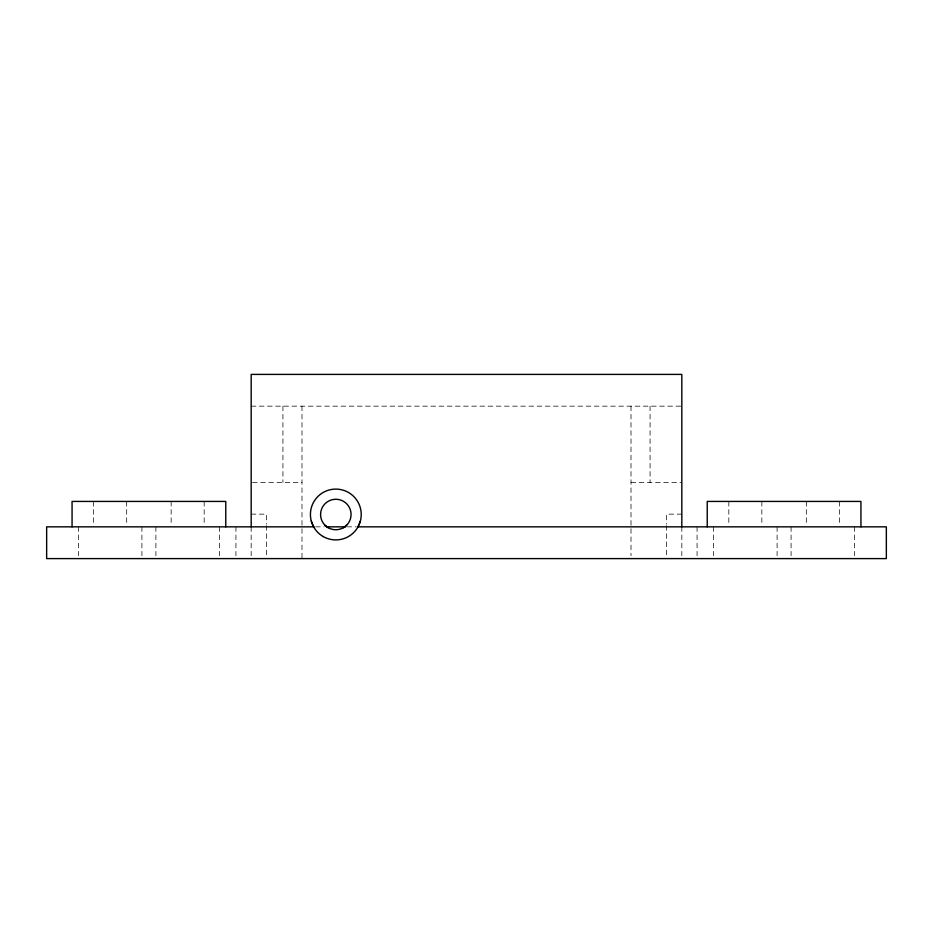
<?xml version="1.0" encoding="UTF-8"?>
<svg xmlns="http://www.w3.org/2000/svg" width="933" height="933" viewBox="0 0 933 933"><rect width="100%" height="100%" fill="white"/><g stroke="black" fill="none" stroke-linecap="round" stroke-linejoin="round"><path stroke-width="0.7" stroke-dasharray="4.67 3.5" d="M251.175 406.158L681.825 406.158M252.493 482.384L301.989 482.384M631.011 482.384L681.825 482.384M251.175 514.141L266.418 514.141L266.418 524.183M681.825 514.141L666.582 514.141L666.582 524.183M315.622 526.842L324.218 526.842M346.959 526.842L356.208 526.842M854.593 526.842L854.593 555.718M839.35 501.429L839.35 525.431M806.322 501.429L806.322 525.431M791.079 526.842L791.079 555.718M777.096 526.842L777.096 555.718M761.853 501.429L761.853 525.431M728.825 501.429L728.825 525.431M713.582 526.842L713.582 555.718M697.068 526.842L697.068 555.718M681.825 526.842L681.825 555.718M666.582 525.617L666.582 555.73M650.068 406.158L650.068 482.384M631.011 406.158L631.011 555.73M301.989 406.158L301.989 558.599M282.932 406.158L282.932 482.384M266.418 525.617L266.418 555.73M251.175 526.842L251.175 555.718M235.932 526.842L235.932 555.718M219.418 526.842L219.418 555.718M204.175 501.429L204.175 525.431M171.147 501.429L171.147 525.431M155.904 526.842L155.904 555.718M141.921 526.842L141.921 555.718M126.678 501.429L126.678 525.431M93.65 501.429L93.65 525.431M78.407 526.842L78.407 555.718"/><path stroke-width="1.4" d="M357.829 527.203L360.371 521.081M343.449 527.705L346.609 525.279M313.675 526.842L46.65 526.842L46.65 558.599L886.35 558.599L886.35 526.842L357.829 526.842M326.55 526.842L345.502 526.842M325.046 525.279L328.206 527.705A15.243 15.243 0 0 0 351.065 514.503A15.243 15.243 0 0 0 328.206 501.301A15.243 15.243 0 0 0 328.206 527.705M311.284 521.081L313.826 527.203M860.937 526.842L860.937 501.429L707.226 501.429L707.226 526.842M681.825 526.842L681.825 374.401L251.175 374.401L251.175 526.842M225.774 526.842L225.774 501.429L72.063 501.429L72.063 526.842M323.121 536.51A25.413 25.413 0 0 0 361.234 514.503A25.413 25.413 0 0 0 323.121 492.496A25.413 25.413 0 0 0 323.121 536.51"/></g></svg>
